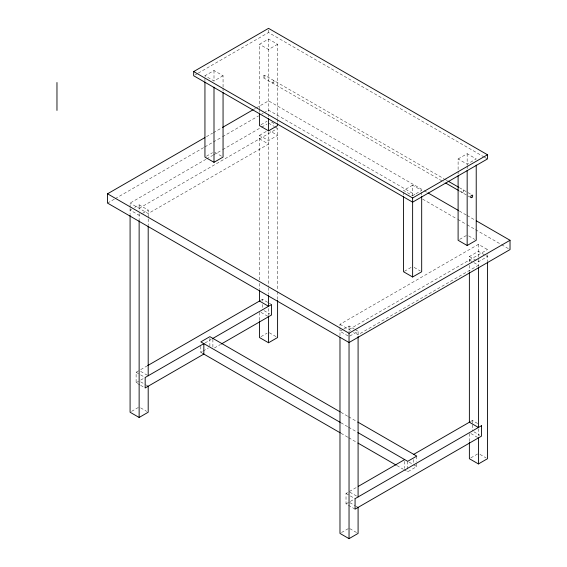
<?xml version="1.0" encoding="UTF-8"?>
<svg xmlns="http://www.w3.org/2000/svg" width="567" height="567" viewBox="0 0 567 567"><rect width="100%" height="100%" fill="white"/><g stroke="black" fill="none" stroke-linecap="round" stroke-linejoin="round"><path stroke-width="0.43" stroke-dasharray="2.83 2.13" d="M195.204 74.872L197.493 73.547M198.259 73.108L268.538 32.532L483.665 156.733M204.942 81.06L204.942 75.751L214 70.528L223.058 75.751L223.058 87.247M259.48 108.8L259.48 44.269L268.538 39.038L277.596 44.269L277.596 118.531M223.058 75.751L214 80.982L204.942 75.751M277.596 44.269L268.538 49.499L259.48 44.269M206.438 136.704L212.575 133.16M213.341 132.721L221.775 127.851M253.973 109.261L255.504 108.375M256.27 107.936L268.538 100.855L423.4 190.264M107.539 203.099L114.442 199.116M115.207 198.67L204.141 147.328M204.907 146.881L212.575 142.459M213.341 142.019L221.775 137.15M222.54 136.704L258.573 115.902M261.635 114.13L263.173 113.244M263.938 112.805L268.538 110.147L414.966 194.687M206.452 156.216L212.49 152.729M260.99 124.726L267.029 121.246M130.084 207.451L130.084 203.099L205.814 159.377M206.579 158.93L212.696 155.401M213.461 154.961L221.874 150.099M222.64 149.66L260.891 127.575M261.649 127.136L267.007 124.045M131.594 209.195L130.084 210.066L139.135 215.297L142.154 213.553M134.606 207.451L139.135 204.843L148.193 210.066L148.193 217.997M259.48 135.357L268.538 130.134L277.596 135.357L268.538 140.588L259.48 135.357L259.48 279.892M139.135 208.323L277.596 128.39L277.596 290.736M142.912 213.121L148.193 210.066M412.627 185.203L403.569 190.434L412.627 195.658L421.685 190.434L412.627 185.203L412.627 196.699M458.108 158.944L467.165 153.714L476.223 158.944L467.165 164.175L458.108 158.944L458.108 170.44M139.893 384.908L136.115 382.725L136.115 372.271L139.95 370.06M140.715 369.613L146.839 366.076M260.969 300.191L262.5 299.305L268.538 302.792M136.115 382.725L139.95 380.514M140.715 380.074L143.777 378.302M205.056 342.929L211.179 339.392M200.817 346.246L200.817 352.341L202.327 351.469M203.085 351.037L208.365 347.989M214.418 347.975L220.513 344.46M131.594 411.366L138.383 407.446M260.99 336.656L267.029 333.169M404.328 271.331L411.876 266.972M459.617 239.409L466.414 235.482M339.98 335.664L339.98 324.281L478.435 244.342L487.492 249.572L487.492 251.316M343 329.512L339.98 331.256L349.038 336.479M343.751 329.073L349.038 326.025L354.318 329.073M469.377 261.834L469.377 256.546L478.435 251.316L485.224 255.235M349.038 329.512L487.492 249.572M349.789 336.047L358.089 331.256L358.089 335.657M355.07 509.138L346.019 503.907L346.019 493.453L357.444 486.855M470.872 421.366L472.396 420.487L477.683 423.535M346.019 503.907L353.638 499.513M403.867 469.575L407.701 471.787L416.752 466.556L416.752 462.197M341.49 532.548L348.28 528.628M470.886 457.838L477.683 453.919M484.431 157.179L487.492 158.944M264.718 75.276A1.425 0.822 -60 0 1 264.272 77.481A1.425 0.822 -60 0 1 263.038 76.772A1.425 0.822 -60 0 1 264.718 75.276L444.053 178.811M444.819 179.257L447.115 180.582M459.376 187.663L472.403 195.183M263.301 77.743L444.159 182.163M459.49 191.008L470.986 197.649M424.166 190.703L427.234 192.475M459.433 211.066L466.329 215.049M467.102 215.488L474.763 219.918M422.635 199.116L457.13 219.032M457.902 219.472L466.329 224.341M467.102 224.787L474.763 229.21M475.529 229.656L500.831 244.264M501.597 244.703L509.265 249.133M271.558 122.118L275.328 124.293M468.675 235.922L474.714 239.409M268.538 123.159L273.818 126.207M274.577 126.647L277.596 128.39M485.983 255.674L487.492 256.546L478.435 261.77L476.925 260.898M469.377 256.546L476.174 260.466M259.48 138.844L268.538 144.075L148.193 213.553L130.084 203.099M469.377 260.026L473.154 262.209M473.906 262.641L478.435 265.257L358.089 334.736L353.56 332.127M214.751 152.296L221.548 156.216M414.137 267.404L420.175 270.891M355.07 329.512L358.089 331.256M339.98 324.281L350.548 330.384M269.29 303.225L271.558 304.529M264.009 310.631L270.048 314.118M473.906 431.813L479.944 435.3M260.99 312.374L267.78 316.294M470.886 433.557L477.683 437.476M269.29 332.737L276.086 336.656M479.944 454.358L485.983 457.838M340.902 412.301L347.791 416.284M348.563 416.724L356.99 421.593M340.902 422.762L347.932 426.823M348.563 427.185L357.125 432.132M409.091 462.133L412.159 463.898M413.733 464.812L416.752 466.556M200.817 352.341L203.837 354.084M341.036 433.294L347.932 437.277M348.698 437.724L357.125 442.586M396.971 465.592L403.102 469.129M140.644 371.399L148.193 375.758M349.789 492.149L358.089 496.94M136.115 372.271L139.893 374.447M140.644 374.886L145.173 377.494M346.019 493.453L355.07 498.684M140.644 381.853L145.173 384.469M145.932 384.908L148.193 386.212M349.789 502.603L355.07 505.651M355.828 506.09L358.089 507.394M140.644 385.34L145.173 387.956M140.644 407.879L146.683 411.366M349.789 528.628L356.579 532.548M487.492 254.803L487.492 260.955M478.435 244.342L478.435 258.375M478.435 259.261L478.435 266.178M478.435 428.765L478.435 435.825M472.396 420.487L472.396 423.974M472.396 424.846L472.396 430.941M469.377 265.356L469.377 271.529M469.377 433.557L469.377 441.36M467.165 153.714L467.165 165.21M467.165 165.94L467.165 169.632M458.108 171.319L458.108 173.977M421.685 192.199L421.685 195.735M416.752 456.095L416.752 461.325M413.733 459.582L413.733 463.941M407.701 461.325L407.701 471.787M404.682 461.325L404.682 468.299M403.569 192.199L403.569 195.735M349.038 326.025L349.038 332.12M277.596 119.41L277.596 122.947M277.596 291.622L277.596 299.567M268.538 30.023L268.538 32.532M268.538 39.038L268.538 113.301M268.538 114.031L268.538 117.716M268.538 131.898L268.538 286.888M268.538 287.767L268.538 294.337M268.538 308.462L268.538 315.528M262.5 299.305L262.5 301.049M262.5 304.529L262.5 309.759M259.48 109.686L259.48 112.337M259.48 283.422L259.48 289.588M259.48 312.367L259.48 320.178M223.058 88.133L223.058 91.67M214 70.528L214 81.138M212.894 339.272L212.894 347.117M209.875 338.4L209.875 346.246M148.193 218.883L148.193 225.049M139.135 204.843L139.135 210.13M139.135 213.553L139.135 219.826M130.084 208.323L130.084 214.482M462.899 192.156A1.425 0.822 -60 0 0 463.352 189.952A1.425 0.822 -60 0 0 461.666 191.448A1.425 0.822 -60 0 0 462.899 192.156M273.322 82.711A1.425 0.822 -60 0 0 273.776 80.507A1.425 0.822 -60 0 0 272.096 82.002A1.425 0.822 -60 0 0 273.322 82.711"/><path stroke-width="0.85" d="M193.673 71.57L268.538 28.35L487.492 154.763L487.492 158.944L412.627 202.164L193.673 75.751L193.673 71.57L412.627 197.982L487.492 154.763M476.301 220.804L510.031 240.28L510.031 249.572L349.038 342.525L107.539 203.099L107.539 193.801L204.907 137.59M222.54 127.412L253.201 109.707M204.942 81.946L204.942 157.087L214 162.318L223.058 157.087L223.058 92.549M259.48 114.109L259.48 125.598L268.538 130.828L277.596 125.598L277.596 123.833M147.604 365.637L260.203 300.63M212.894 338.4L271.558 304.529L271.558 314.99L221.272 344.02M130.084 215.368L130.084 412.237L139.135 417.468L148.193 412.237L148.193 386.212M259.48 321.042L259.48 337.528L268.538 342.759L277.596 337.528L277.596 300.453M403.569 196.621L403.569 271.763L412.627 276.994L421.685 271.763L421.685 196.621M458.108 175.742L458.108 240.28L467.165 245.504L476.223 240.28L476.223 165.132M107.539 193.801L349.038 333.226L510.031 240.28M358.209 486.415L404.682 459.582M413.733 454.358L470.114 421.805M339.98 337.429L339.98 533.419L349.038 538.65L358.089 533.419L358.089 507.394M469.377 442.232L469.377 458.71L478.435 463.941L487.492 458.71L487.492 261.841M447.88 181.022L458.611 187.216M445.69 183.049L458.717 190.569M428 192.915L458.668 210.619M340.129 411.862L209.875 336.656L200.817 341.887L340.271 422.401M357.756 422.032L416.752 456.095L407.701 461.325L357.89 432.571M203.121 353.673L340.271 432.855M357.89 443.033L396.205 465.146M478.435 267.057L478.435 427.461L469.377 422.231L469.377 272.408M478.435 437.915L478.435 463.941M467.165 170.362L467.165 245.504M412.627 197.982L412.627 276.994M358.089 336.543L358.089 496.94M349.038 333.226L349.038 538.65M268.538 118.453L268.538 130.828M268.538 295.698L268.538 306.272L259.48 301.049L259.48 290.467M268.538 316.733L268.538 342.759M214 87.169L214 162.318M148.193 225.935L148.193 375.758M139.135 220.591L139.135 417.468M56.969 82.499L56.969 110.43M203.837 343.63L145.173 377.494L145.173 387.956L203.837 354.084L203.837 343.63M481.454 425.718L355.07 498.684L355.07 509.138L481.454 436.172L481.454 425.718M471.957 197.387A1.425 0.822 -60 0 0 472.403 195.183A1.425 0.822 -60 0 0 470.723 196.678A1.425 0.822 -60 0 0 471.957 197.387"/></g></svg>
